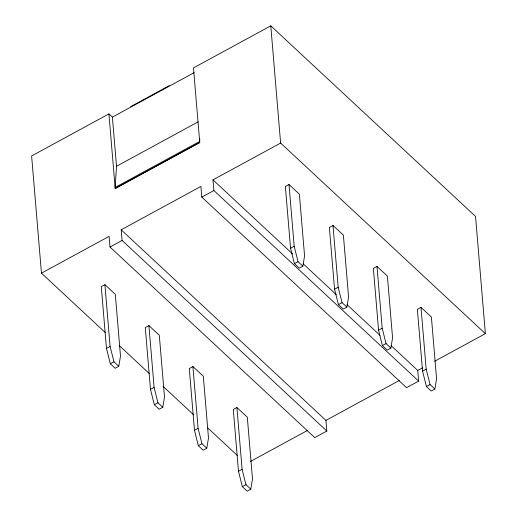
<?xml version="1.0" encoding="UTF-8"?>
<svg xmlns="http://www.w3.org/2000/svg" width="517" height="517" viewBox="0 0 517 517"><rect width="100%" height="100%" fill="white"/><g stroke="black" fill="none" stroke-linecap="round" stroke-linejoin="round"><path stroke-width="0.78" d="M105.19 332.489L41.463 273.163L31.621 155.953L108.919 113.902L112.389 117.126L116.512 166.261L115.117 187.438L199.665 141.445L199.82 139.092M118.781 366.307L120.493 356.116L115.304 294.309L104.912 284.634L101.287 286.605L106.476 348.413L110.334 363.787L115.162 368.278L118.781 366.307L113.96 361.816L110.102 346.442L104.912 284.634M162.784 407.267L164.496 397.069L159.307 335.268L148.909 325.594L145.29 327.565L150.479 389.366L154.337 404.746L159.158 409.238L162.784 407.267L157.963 402.775L154.105 387.395L148.909 325.594M206.787 448.22L208.5 438.028L203.31 376.227L192.912 366.553L189.287 368.524L194.482 430.325L198.341 445.706L203.162 450.191L206.787 448.22L201.96 443.735L198.101 428.354L192.912 366.553M250.79 489.179L252.496 478.988L247.307 417.18L236.915 407.506L233.29 409.477L238.479 471.278L242.337 486.659L247.165 491.15L250.79 489.179L245.963 484.688L242.105 469.307L236.915 407.506M302.865 266.165L304.571 255.973L299.382 194.172L288.99 184.498L285.365 186.469L290.554 248.27L294.412 263.651L299.24 268.136L302.865 266.165L298.038 261.68L294.179 246.299L288.99 184.498M346.862 307.124L348.574 296.932L343.385 235.125L332.993 225.451L329.368 227.422L334.557 289.229L338.415 304.603L343.243 309.095L346.862 307.124L342.041 302.632L338.183 287.258L332.993 225.451M390.865 348.083L392.577 337.885L387.388 276.084L376.99 266.41L373.371 268.381L378.56 330.182L382.418 345.563L387.239 350.054L390.865 348.083L386.044 343.592L382.186 328.211L376.99 266.41M434.868 389.036L436.581 378.845L431.391 317.044L420.993 307.369L417.368 309.34L422.563 371.141L426.422 386.522L431.243 391.007L434.868 389.036L430.041 384.551L426.182 369.17L420.993 307.369M434.648 361.254L485.379 333.659L475.537 216.442L270.779 25.85L193.474 67.901L199.756 142.511L115.188 188.492L199.756 142.511M130.672 106.638L169.324 85.615M112.389 117.126L194.121 72.664M116.512 166.261L198.244 121.799M41.463 273.163L109.1 236.366L109.998 247.023L314.756 437.621L326.834 431.049L325.943 420.392L121.178 229.8L200.9 186.43L201.792 197.087L406.556 387.679L418.634 381.107L417.742 370.456L391.188 345.737M418.634 381.107L213.876 190.514L212.978 179.858L280.621 143.06L270.779 25.85M109.998 247.023L122.077 240.45L121.178 229.8M201.792 197.087L213.876 190.514M106.476 348.413L110.102 346.442M290.554 248.27L294.179 246.299M110.334 363.787L113.96 361.816M294.412 263.651L298.038 261.68M150.479 389.366L154.105 387.395M334.557 289.229L338.183 287.258M154.337 404.746L157.963 402.775M338.415 304.603L342.041 302.632M194.482 430.325L198.101 428.354M378.56 330.182L382.186 328.211M198.341 445.706L201.96 443.735M382.418 345.563L386.044 343.592M250.448 461.461L307.525 430.415M325.943 420.392L399.311 380.48M417.742 370.456L422.673 367.768M238.479 471.278L242.105 469.307M422.563 371.141L426.182 369.17M242.337 486.659L245.963 484.688M426.422 386.522L430.041 384.551M280.621 143.06L485.379 333.659M212.978 179.858L292.641 254.009M303.266 263.896L336.308 294.658M346.933 304.539L379.976 335.3M122.077 240.45L326.834 431.049M119.356 345.666L149.445 373.681M163.023 386.315L193.707 414.873M207.866 428.057L237.374 455.522M108.919 113.902L115.201 188.505"/></g></svg>
